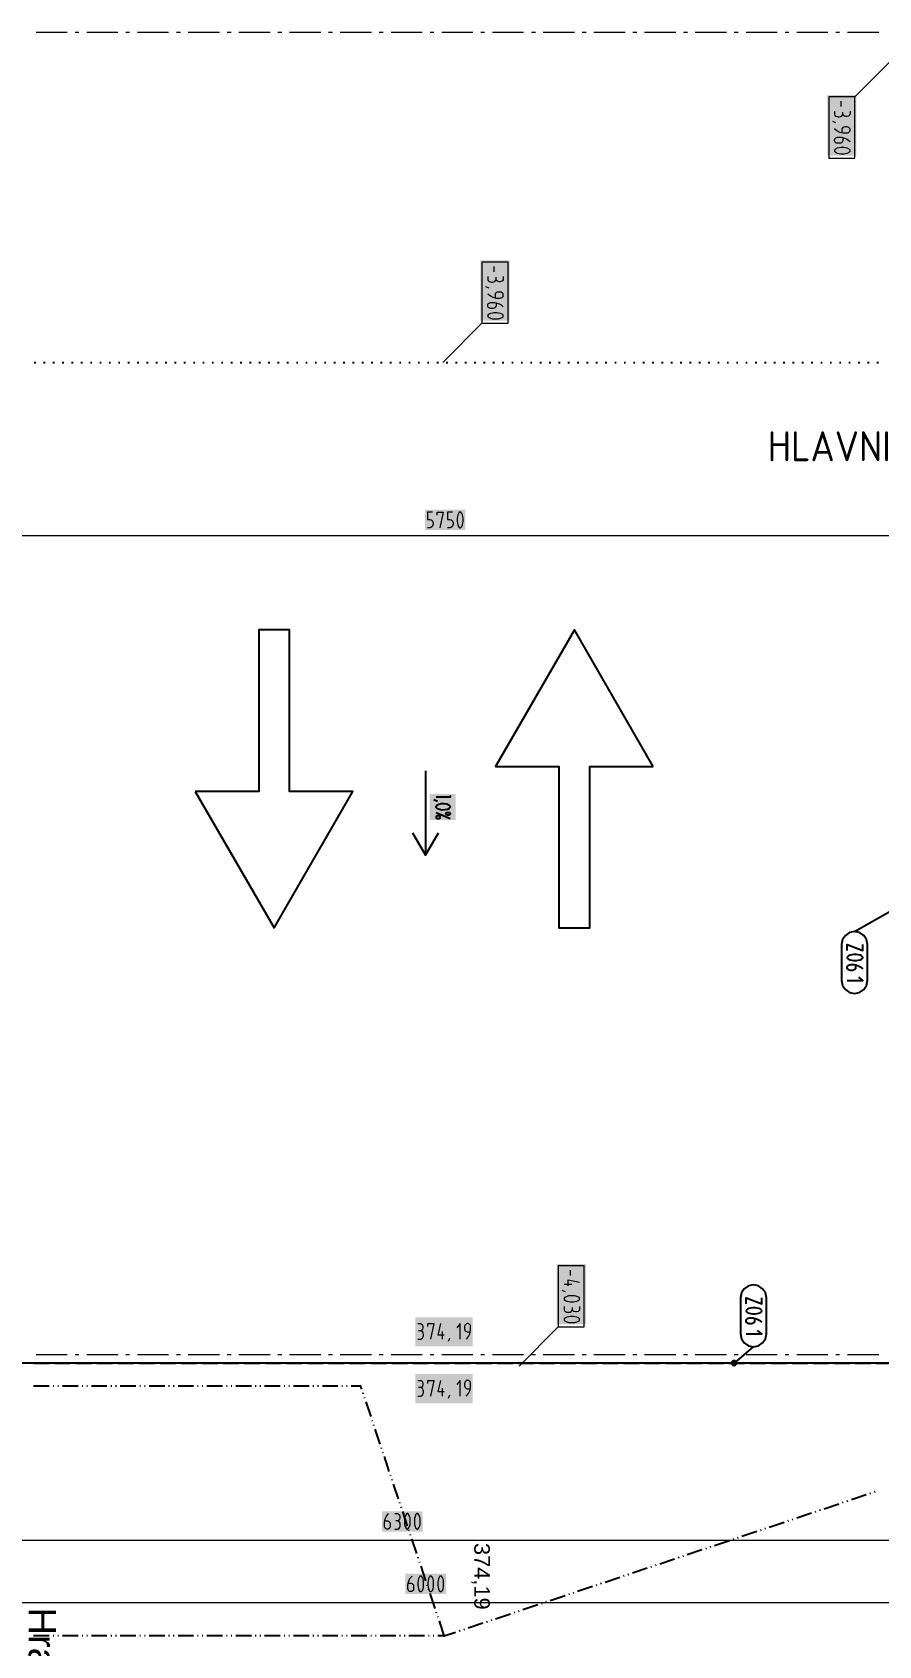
# Model space of a CAD drawing. Header units: millimetres. Extents: x 0 to 594, y 0 to 420.
# Drawn here: x 354.6 to 397.3, y 139.2 to 220.6 of the extents above; entities that cross this region are included whole.
import ezdxf
from ezdxf.enums import TextEntityAlignment as Align

# ---------------------------------------------------------------- set-up
doc = ezdxf.new("R2010")
doc.units = ezdxf.units.MM
doc.header["$LTSCALE"] = 8
for name, color, linetype in [('DESC', 1, 'Continuous'), ('PDF_2D-spady', 7, 'Continuous'), ('PDF_Dokresleni nad rovinou rezu', 7, 'Continuous'), ('PDF_Dokresleni pod rovinou rezu', 7, 'Continuous'), ('PDF_Dopravni znaceni provoz', 7, 'Continuous'), ('PDF_Koty delkove', 7, 'Continuous'), ('PDF_Koty vyskove-pudorysy', 7, 'Continuous'), ('PDF_Obecne 0.18', 7, 'Continuous'), ('PDF_Obecne 0.25', 7, 'Continuous'), ('PDF_Osy hlavni', 7, 'Continuous'), ('PDF_Popis Zamecnicke vyrobky', 7, 'Continuous'), ('PDF_Text', 7, 'Continuous'), ('SYMS', 7, 'Continuous'), ('TAGS', 51, 'Continuous'), ('TERMS', 4, 'Continuous')]:
    doc.layers.add(name, color=color, linetype=linetype)
doc.styles.add('PDF Arial', font='arial.ttf')
doc.styles.add('WD_IEC', font='isocp2.shx', dxfattribs={"width": 0.9, "height": 4})

# ---------------------------------------------------------------- blocks, each defined once
blk = doc.blocks.new('RACK_01')
for p, q in [((10, 0), (0, 0)), ((0, 0), (0, -10)), ((10, -10), (10, 0)), ((0, -10), (10, -10))]:
    blk.add_line(p, q)
at = {"style": 'WD_IEC'}
for tag, height, p in [('INST', 2.7, (-5.09, 14.87)), ('LOC', 2.7, (-5.09, 11.87)), ('TAG1', 2.5, (-5, 8.83)), ('XREF', 2.7, (-5, -0.92)), ('DESC1', 2.7, (-5, -3.72)), ('DESC2', 2.7, (-5, -6.96)), ('DESC3', 2.7, (-5, -10.2))]:
    blk.add_attdef(tag, text='', height=height, dxfattribs=at).set_placement(p, align=Align.RIGHT)
for tag, p, height, flags in [('MFG', (4.92, 16.12), 1.5, 9), ('CAT', (4.92, 13.62), 1.5, 9), ('ASSYCODE', (11.42, 1.95), 1, 1), ('FAMILY', (11.42, 0.45), 1, 1), ('X2TERM01', (4, -10), 0.08, 1)]:
    blk.add_attdef(tag, p, '', height=height, dxfattribs=dict(at, flags=flags))
at = {"style": 'WD_IEC', "width": 0.8}
blk.add_attdef('TERM01', text='', height=2, rotation=90, dxfattribs=at).set_placement((3, -10), align=Align.RIGHT)

msp = doc.modelspace()

# ---------------------------------------------------------------- linework, layer by layer
at = {"layer": 'PDF_2D-spady', "lineweight": 25}
for points in [[(374.417, 183.309), (374.417, 179.045)], [(374.834, 181.859), (375.023, 181.776)], [(375.66, 182.06), (375.66, 181.977), (374.951, 181.977)], [(374.951, 181.209), (375.66, 180.902)], [(375.128, 180.914), (375.152, 180.937), (375.165, 180.961), (375.165, 180.985), (375.152, 181.008), (375.128, 181.032), (375.094, 181.043), (375.023, 181.043), (374.987, 181.032), (374.963, 181.008), (374.951, 180.985)], [(374.951, 180.985), (374.951, 180.961), (374.963, 180.937), (374.987, 180.914), (375.023, 180.902), (375.094, 180.902), (375.128, 180.914)], [(373.76, 180.181), (374.417, 179.045), (375.073, 180.182)]]:
    msp.add_lwpolyline(points, dxfattribs=at)
msp.add_lwpolyline([(375.519, 181.067), (375.483, 181.079), (375.459, 181.102), (375.447, 181.126), (375.447, 181.15), (375.459, 181.173), (375.483, 181.197), (375.519, 181.209), (375.589, 181.209), (375.624, 181.197), (375.649, 181.173), (375.66, 181.15), (375.66, 181.126), (375.649, 181.102), (375.624, 181.079), (375.589, 181.067)], close=True, dxfattribs=at)
msp.add_ellipse((375.306, 181.493), major_axis=(0.359, 0), ratio=0.464554, start_param=4.973902218633108, end_param=11.25708752581269, dxfattribs=at)
at = {"layer": 'PDF_2D-spady', "color": 7, "lineweight": 25, "true_color": 0xffffff, "transparency": 33554559}
msp.add_solid([(374.621, 182.13), (374.621, 180.831), (375.943, 182.13), (375.943, 180.831)], dxfattribs=at)
at = {"layer": 'PDF_Dokresleni nad rovinou rezu', "lineweight": 25}
for points in [[(354.646, 152.291), (355.433, 152.291)], [(355.63, 152.291), (355.669, 152.291)], [(355.866, 152.291), (355.905, 152.291)], [(356.102, 152.291), (356.89, 152.291)], [(357.086, 152.291), (357.126, 152.291)], [(357.323, 152.291), (357.362, 152.291)], [(357.559, 152.291), (358.346, 152.291)], [(358.543, 152.291), (358.583, 152.291)], [(358.779, 152.291), (358.819, 152.291)], [(359.016, 152.291), (359.803, 152.291)], [(360, 152.291), (360.039, 152.291)], [(360.236, 152.291), (360.275, 152.291)], [(360.472, 152.291), (361.26, 152.291)], [(361.457, 152.291), (361.496, 152.291)], [(361.693, 152.291), (361.732, 152.291)], [(361.929, 152.291), (362.716, 152.291)], [(362.913, 152.291), (362.953, 152.291)], [(363.149, 152.291), (363.189, 152.291)], [(363.386, 152.291), (364.173, 152.291)], [(364.37, 152.291), (364.409, 152.291)], [(364.606, 152.291), (364.646, 152.291)], [(364.842, 152.291), (365.63, 152.291)], [(365.827, 152.291), (365.866, 152.291)], [(366.063, 152.291), (366.102, 152.291)], [(366.299, 152.291), (367.086, 152.291)], [(367.283, 152.291), (367.323, 152.291)], [(367.52, 152.291), (367.559, 152.291)], [(367.756, 152.291), (368.543, 152.291)], [(368.74, 152.291), (368.779, 152.291)], [(368.976, 152.291), (369.016, 152.291)], [(369.212, 152.291), (370, 152.291)], [(370.197, 152.291), (370.236, 152.291)], [(370.433, 152.291), (370.472, 152.291)], [(370.669, 152.291), (371.127, 152.291), (371.188, 152.109)], [(371.251, 151.922), (371.263, 151.885)], [(371.326, 151.698), (371.338, 151.661)], [(371.401, 151.474), (371.651, 150.728)], [(371.713, 150.541), (371.726, 150.504)], [(371.788, 150.317), (371.801, 150.28)], [(371.863, 150.093), (372.113, 149.346)], [(372.175, 149.16), (372.188, 149.122)], [(372.25, 148.936), (372.263, 148.898)], [(372.325, 148.712), (372.575, 147.965)], [(372.638, 147.778), (372.65, 147.741)], [(372.713, 147.554), (372.725, 147.517)], [(372.788, 147.33), (373.038, 146.584)], [(396.655, 146.78), (395.909, 146.53)], [(396.879, 146.855), (396.842, 146.842)], [(397.103, 146.93), (397.066, 146.917)], [(373.1, 146.397), (373.113, 146.36)], [(373.175, 146.173), (373.188, 146.135)], [(373.25, 145.949), (373.5, 145.202)], [(393.893, 145.855), (393.146, 145.605)], [(394.117, 145.93), (394.079, 145.918)], [(394.341, 146.005), (394.303, 145.993)], [(395.274, 146.317), (394.527, 146.068)], [(395.498, 146.392), (395.461, 146.38)], [(395.722, 146.467), (395.685, 146.455)], [(373.563, 145.015), (373.575, 144.978)], [(391.13, 144.93), (390.383, 144.68)], [(391.354, 145.005), (391.316, 144.993)], [(391.578, 145.08), (391.54, 145.068)], [(392.511, 145.393), (391.765, 145.143)], [(392.735, 145.468), (392.698, 145.455)], [(392.959, 145.543), (392.922, 145.53)], [(373.638, 144.791), (373.65, 144.754)], [(373.713, 144.567), (373.963, 143.821)], [(388.591, 144.081), (388.554, 144.068)], [(388.815, 144.156), (388.778, 144.143)], [(389.748, 144.468), (389.002, 144.218)], [(389.972, 144.543), (389.935, 144.53)], [(390.196, 144.618), (390.159, 144.605)], [(374.025, 143.634), (374.038, 143.597)], [(374.1, 143.41), (374.112, 143.373)], [(386.986, 143.543), (386.239, 143.293)], [(387.21, 143.618), (387.172, 143.606)], [(387.434, 143.693), (387.396, 143.681)], [(388.367, 144.006), (387.62, 143.756)], [(374.175, 143.186), (374.425, 142.439)], [(384.223, 142.618), (383.476, 142.369)], [(384.447, 142.693), (384.41, 142.681)], [(384.671, 142.768), (384.634, 142.756)], [(385.604, 143.081), (384.858, 142.831)], [(385.828, 143.156), (385.791, 143.143)], [(386.052, 143.231), (386.015, 143.218)], [(374.487, 142.253), (374.5, 142.215)], [(374.562, 142.029), (374.575, 141.991)], [(374.637, 141.805), (374.887, 141.058)], [(381.46, 141.694), (380.714, 141.444)], [(381.684, 141.769), (381.647, 141.756)], [(381.908, 141.844), (381.871, 141.831)], [(382.842, 142.156), (382.095, 141.906)], [(383.066, 142.231), (383.028, 142.219)], [(383.29, 142.306), (383.252, 142.294)], [(374.95, 140.871), (374.962, 140.834)], [(378.922, 140.844), (378.884, 140.831)], [(379.146, 140.919), (379.108, 140.906)], [(380.079, 141.231), (379.332, 140.981)], [(380.303, 141.306), (380.266, 141.294)], [(380.527, 141.381), (380.49, 141.369)], [(375.025, 140.647), (375.037, 140.61)], [(375.1, 140.423), (375.35, 139.677)], [(376.383, 139.994), (376.346, 139.982)], [(377.316, 140.307), (376.57, 140.057)], [(377.54, 140.382), (377.503, 140.369)], [(377.764, 140.457), (377.727, 140.444)], [(378.698, 140.769), (377.951, 140.519)], [(354.646, 139.693), (355.433, 139.693)], [(355.63, 139.693), (355.669, 139.693)], [(355.866, 139.693), (355.905, 139.693)], [(356.102, 139.693), (356.89, 139.693)], [(357.086, 139.693), (357.126, 139.693)], [(357.323, 139.693), (357.362, 139.693)], [(357.559, 139.693), (358.346, 139.693)], [(358.543, 139.693), (358.583, 139.693)], [(358.779, 139.693), (358.819, 139.693)], [(359.016, 139.693), (359.803, 139.693)], [(360, 139.693), (360.039, 139.693)], [(360.236, 139.693), (360.275, 139.693)], [(360.472, 139.693), (361.26, 139.693)], [(361.457, 139.693), (361.496, 139.693)], [(361.693, 139.693), (361.732, 139.693)], [(361.929, 139.693), (362.716, 139.693)], [(362.913, 139.693), (362.953, 139.693)], [(363.149, 139.693), (363.189, 139.693)], [(363.386, 139.693), (364.173, 139.693)], [(364.37, 139.693), (364.409, 139.693)], [(364.606, 139.693), (364.646, 139.693)], [(364.842, 139.693), (365.63, 139.693)], [(365.827, 139.693), (365.866, 139.693)], [(366.063, 139.693), (366.102, 139.693)], [(366.299, 139.693), (367.086, 139.693)], [(367.283, 139.693), (367.323, 139.693)], [(367.52, 139.693), (367.559, 139.693)], [(367.756, 139.693), (368.543, 139.693)], [(368.74, 139.693), (368.779, 139.693)], [(368.976, 139.693), (369.016, 139.693)], [(369.212, 139.693), (370, 139.693)], [(370.197, 139.693), (370.236, 139.693)], [(370.433, 139.693), (370.472, 139.693)], [(370.669, 139.693), (371.457, 139.693)], [(371.653, 139.693), (371.693, 139.693)], [(371.89, 139.693), (371.929, 139.693)], [(372.126, 139.693), (372.913, 139.693)], [(373.11, 139.693), (373.149, 139.693)], [(373.346, 139.693), (373.386, 139.693)], [(373.583, 139.693), (374.37, 139.693)], [(374.567, 139.693), (374.606, 139.693)], [(374.803, 139.693), (374.842, 139.693)], [(375.039, 139.693), (375.344, 139.693)], [(375.935, 139.844), (375.358, 139.651)], [(376.159, 139.919), (376.122, 139.907)]]:
    msp.add_lwpolyline(points, dxfattribs=at)
at = {"layer": 'PDF_Dokresleni nad rovinou rezu', "lineweight": 25, "transparency": 33554559}
for points in [[(371.078, 152.291), (371.127, 152.341), (371.127, 152.242), (371.176, 152.291)], [(371.112, 152.338), (371.174, 152.307), (371.081, 152.276), (371.143, 152.245)], [(375.295, 139.693), (375.344, 139.742), (375.344, 139.644), (375.393, 139.693)], [(375.343, 139.698), (375.405, 139.667), (375.312, 139.636), (375.374, 139.604)], [(375.405, 139.667), (375.374, 139.604), (375.343, 139.698), (375.312, 139.636)]]:
    msp.add_solid(points, dxfattribs=at)
at = {"layer": 'PDF_Dokresleni pod rovinou rezu', "lineweight": 25}
for points in [[(354.646, 153.433), (355.433, 153.433)], [(355.709, 153.433), (356.496, 153.433)], [(356.772, 153.433), (357.559, 153.433)], [(357.835, 153.433), (358.622, 153.433)], [(358.898, 153.433), (359.685, 153.433)], [(359.96, 153.433), (360.748, 153.433)], [(361.023, 153.433), (361.811, 153.433)], [(362.086, 153.433), (362.874, 153.433)], [(363.149, 153.433), (363.937, 153.433)], [(364.212, 153.433), (365, 153.433)], [(365.275, 153.433), (366.063, 153.433)], [(366.338, 153.433), (367.126, 153.433)], [(367.401, 153.433), (368.189, 153.433)], [(368.464, 153.433), (369.252, 153.433)], [(369.527, 153.433), (370.315, 153.433)], [(370.59, 153.433), (371.378, 153.433)], [(371.653, 153.433), (372.441, 153.433)], [(372.716, 153.433), (373.504, 153.433)], [(373.779, 153.433), (374.567, 153.433)], [(374.842, 153.433), (375.63, 153.433)], [(375.905, 153.433), (376.693, 153.433)], [(376.968, 153.433), (377.756, 153.433)], [(378.031, 153.433), (378.819, 153.433)], [(379.094, 153.433), (379.882, 153.433)], [(380.157, 153.433), (380.945, 153.433)], [(381.22, 153.433), (382.008, 153.433)], [(382.283, 153.433), (383.071, 153.433)], [(383.346, 153.433), (384.134, 153.433)], [(384.409, 153.433), (385.197, 153.433)], [(385.472, 153.433), (386.26, 153.433)], [(386.535, 153.433), (387.323, 153.433)], [(387.598, 153.433), (388.386, 153.433)], [(388.661, 153.433), (389.449, 153.433)], [(389.724, 153.433), (390.512, 153.433)], [(390.787, 153.433), (391.575, 153.433)], [(391.85, 153.433), (392.638, 153.433)], [(392.913, 153.433), (393.701, 153.433)], [(393.976, 153.433), (394.764, 153.433)], [(395.039, 153.433), (395.827, 153.433)], [(396.102, 153.433), (396.89, 153.433)], [(397.165, 153.433), (397.953, 153.433)]]:
    msp.add_lwpolyline(points, dxfattribs=at)
at = {"layer": 'PDF_Dopravni znaceni provoz', "lineweight": 25}
for points in [[(362.801, 182.27), (366.78, 175.378), (370.758, 182.27), (367.559, 182.27), (367.559, 190.417), (366, 190.417), (366, 182.27)], [(385.911, 183.525), (381.932, 190.417), (377.953, 183.525), (381.152, 183.525), (381.152, 175.378), (382.712, 175.378), (382.712, 183.525)]]:
    msp.add_lwpolyline(points, close=True, dxfattribs=at)
at = {"layer": 'PDF_Koty delkove', "lineweight": 18}
for points in [[(374.778, 196.357), (374.526, 196.357), (374.526, 195.99), (374.631, 195.99), (374.705, 195.963), (374.747, 195.924), (374.788, 195.859), (374.799, 195.807), (374.799, 195.754), (374.788, 195.701), (374.768, 195.649), (374.736, 195.61), (374.694, 195.583), (374.631, 195.57), (374.526, 195.57)], [(375.009, 196.2), (375.009, 196.357), (375.303, 196.357), (375.135, 195.57)], [(375.786, 196.357), (375.534, 196.357), (375.534, 195.99), (375.639, 195.99), (375.712, 195.963), (375.755, 195.924), (375.796, 195.859), (375.807, 195.807), (375.807, 195.754), (375.796, 195.701), (375.775, 195.649), (375.744, 195.61), (375.702, 195.583), (375.639, 195.57), (375.534, 195.57)], [(376.049, 196.213), (376.027, 196.121), (376.017, 196.043), (376.017, 195.885), (376.027, 195.807), (376.049, 195.714), (376.08, 195.636), (376.122, 195.583), (376.143, 195.57), (376.185, 195.57), (376.206, 195.583), (376.248, 195.636), (376.279, 195.714), (376.3, 195.807), (376.311, 195.885)], [(376.311, 195.885), (376.311, 196.043), (376.3, 196.121), (376.279, 196.213), (376.248, 196.292), (376.206, 196.344), (376.185, 196.357), (376.143, 196.357), (376.122, 196.344), (376.08, 196.292), (376.049, 196.213)], [(352.764, 195.176), (398.051, 195.176), (400.414, 195.176), (421.201, 195.176), (423.563, 195.176), (426.319, 195.176), (427.106, 195.176), (431.043, 195.176), (466.161, 195.176), (468.13, 195.176), (469.272, 195.176)], [(372.587, 145.09), (372.556, 145.064), (372.513, 145.05), (372.472, 145.05), (372.43, 145.064), (372.398, 145.09), (372.377, 145.116), (372.356, 145.156), (372.345, 145.209), (372.345, 145.392), (372.387, 145.576), (372.45, 145.707), (372.556, 145.838)], [(372.871, 145.838), (372.997, 145.838), (373.039, 145.825), (373.08, 145.798), (373.102, 145.759), (373.123, 145.681), (373.123, 145.628), (373.102, 145.55), (373.06, 145.497), (372.997, 145.471), (372.913, 145.471)], [(373.647, 145.366), (373.647, 145.524), (373.637, 145.602), (373.616, 145.694), (373.584, 145.772), (373.543, 145.825), (373.521, 145.838), (373.48, 145.838), (373.458, 145.825), (373.417, 145.772), (373.385, 145.694), (373.364, 145.602), (373.353, 145.524), (373.353, 145.366), (373.364, 145.287), (373.385, 145.195), (373.417, 145.116), (373.458, 145.064), (373.48, 145.05)], [(372.367, 145.471), (372.513, 145.471), (372.556, 145.457), (372.587, 145.431), (372.608, 145.405), (372.629, 145.366), (372.639, 145.313), (372.639, 145.209), (372.629, 145.156), (372.608, 145.116), (372.587, 145.09)], [(372.871, 145.05), (373.017, 145.05), (373.07, 145.077), (373.112, 145.116), (373.133, 145.182), (373.143, 145.235), (373.143, 145.287), (373.133, 145.353), (373.112, 145.405), (373.07, 145.444), (372.997, 145.471)], [(373.48, 145.05), (373.521, 145.05), (373.543, 145.064), (373.584, 145.116), (373.616, 145.195), (373.637, 145.287), (373.647, 145.366)], [(97.776, 144.499), (100.65, 144.499), (151.201, 144.499), (200.807, 144.499), (250.414, 144.499), (300.02, 144.499), (348.445, 144.499), (398.051, 144.499), (461.791, 144.499)], [(373.548, 142.321), (373.694, 142.321), (373.737, 142.308), (373.768, 142.282), (373.789, 142.255), (373.81, 142.216), (373.82, 142.164), (373.82, 142.059), (373.81, 142.006), (373.789, 141.967), (373.768, 141.941), (373.737, 141.914), (373.694, 141.901), (373.653, 141.901), (373.611, 141.914), (373.579, 141.941), (373.558, 141.967), (373.537, 142.006), (373.526, 142.059), (373.526, 142.242), (373.569, 142.426), (373.632, 142.557), (373.737, 142.688)], [(374.062, 142.544), (374.041, 142.452), (374.03, 142.374), (374.03, 142.216), (374.041, 142.138), (374.062, 142.046), (374.094, 141.967), (374.135, 141.914), (374.157, 141.901), (374.198, 141.901), (374.22, 141.914), (374.261, 141.967), (374.293, 142.046), (374.314, 142.138), (374.324, 142.216)], [(374.324, 142.216), (374.324, 142.374), (374.314, 142.452), (374.293, 142.544), (374.261, 142.623), (374.22, 142.676), (374.198, 142.688), (374.157, 142.688), (374.135, 142.676), (374.094, 142.623), (374.062, 142.544)], [(375.332, 142.216), (375.332, 142.374), (375.322, 142.452), (375.301, 142.544), (375.269, 142.623), (375.228, 142.676), (375.206, 142.688), (375.165, 142.688), (375.143, 142.676), (375.102, 142.623), (375.07, 142.544), (375.049, 142.452), (375.038, 142.374), (375.038, 142.216), (375.049, 142.138), (375.07, 142.046), (375.102, 141.967), (375.143, 141.914), (375.165, 141.901), (375.206, 141.901), (375.228, 141.914), (375.269, 141.967), (375.301, 142.046), (375.322, 142.138), (375.332, 142.216)], [(97.776, 141.35), (100.65, 141.35), (150.02, 141.35), (152.382, 141.35), (199.823, 141.35), (201.792, 141.35), (249.233, 141.35), (251.595, 141.35), (298.839, 141.35), (301.201, 141.35), (348.445, 141.35), (350.807, 141.35), (398.051, 141.35), (469.272, 141.35)]]:
    msp.add_lwpolyline(points, dxfattribs=at)
for points in [[(374.151, 145.366), (374.151, 145.524), (374.14, 145.602), (374.12, 145.694), (374.088, 145.772), (374.047, 145.825), (374.025, 145.838), (373.984, 145.838), (373.962, 145.825), (373.921, 145.772), (373.889, 145.694), (373.868, 145.602), (373.857, 145.524), (373.857, 145.366), (373.868, 145.287), (373.889, 145.195), (373.921, 145.116), (373.962, 145.064), (373.984, 145.05), (374.025, 145.05), (374.047, 145.064), (374.088, 145.116), (374.12, 145.195), (374.14, 145.287)], [(374.828, 142.216), (374.828, 142.374), (374.818, 142.452), (374.797, 142.544), (374.765, 142.623), (374.724, 142.676), (374.702, 142.688), (374.661, 142.688), (374.639, 142.676), (374.598, 142.623), (374.566, 142.544), (374.545, 142.452), (374.534, 142.374), (374.534, 142.216), (374.545, 142.138), (374.566, 142.046), (374.598, 141.967), (374.639, 141.914), (374.661, 141.901), (374.702, 141.901), (374.724, 141.914), (374.765, 141.967), (374.797, 142.046), (374.818, 142.138)]]:
    msp.add_lwpolyline(points, close=True, dxfattribs=at)
at = {"layer": 'PDF_Koty delkove', "color": 7, "lineweight": 18, "true_color": 0xffffff, "transparency": 33554559}
for points in [[(374.387, 195.451), (376.429, 195.451), (374.387, 196.475), (376.429, 196.475)], [(372.227, 144.932), (374.269, 144.932), (372.227, 145.956), (374.269, 145.956)], [(373.408, 141.783), (375.45, 141.783), (373.408, 142.806), (375.45, 142.806)]]:
    msp.add_solid(points, dxfattribs=at)
at = {"layer": 'PDF_Koty vyskove-pudorysy', "lineweight": 18}
for points in [[(396.076, 217.298), (398.051, 219.274)], [(395.052, 216.576), (395.052, 216.423), (395.079, 216.369), (395.118, 216.325), (395.184, 216.303), (395.236, 216.292), (395.289, 216.292), (395.355, 216.303), (395.407, 216.325), (395.446, 216.369), (395.473, 216.445)], [(395.368, 217.08), (395.368, 216.816)], [(395.84, 216.576), (395.84, 216.445), (395.827, 216.401), (395.8, 216.358), (395.761, 216.335), (395.683, 216.314), (395.63, 216.314), (395.551, 216.335), (395.499, 216.379), (395.473, 216.445), (395.473, 216.532)], [(394.948, 216.073), (395.105, 216.007)], [(395.052, 215.701), (395.184, 215.592), (395.315, 215.526), (395.499, 215.483), (395.683, 215.483), (395.735, 215.494), (395.774, 215.515), (395.8, 215.537), (395.827, 215.57), (395.84, 215.614), (395.84, 215.657), (395.827, 215.701), (395.8, 215.734), (395.774, 215.756), (395.735, 215.778), (395.683, 215.789), (395.577, 215.789), (395.525, 215.778), (395.473, 215.756), (395.433, 215.701), (395.42, 215.657), (395.42, 215.504)], [(395.211, 214.958), (395.158, 214.969), (395.118, 214.99), (395.092, 215.012), (395.066, 215.045), (395.052, 215.089), (395.052, 215.132), (395.066, 215.176), (395.092, 215.209), (395.118, 215.231), (395.158, 215.253), (395.211, 215.264), (395.394, 215.264), (395.577, 215.22), (395.709, 215.155), (395.84, 215.045)], [(395.473, 215.242), (395.473, 215.089), (395.459, 215.045), (395.433, 215.012), (395.407, 214.99), (395.368, 214.969), (395.315, 214.958), (395.211, 214.958)], [(377.873, 208.745), (377.873, 208.482)], [(377.452, 207.739), (377.61, 207.673)], [(377.557, 208.242), (377.557, 208.089), (377.584, 208.034), (377.623, 207.99), (377.689, 207.969), (377.741, 207.957), (377.794, 207.957), (377.859, 207.969), (377.911, 207.99), (377.951, 208.034), (377.978, 208.11)], [(378.344, 208.242), (378.344, 208.11), (378.332, 208.066), (378.305, 208.023), (378.266, 208.001), (378.188, 207.979), (378.135, 207.979), (378.056, 208.001), (378.004, 208.045), (377.978, 208.11), (377.978, 208.198)], [(377.557, 207.367), (377.689, 207.257), (377.82, 207.191), (378.004, 207.148), (378.188, 207.148), (378.24, 207.159), (378.279, 207.181), (378.305, 207.203), (378.332, 207.235), (378.344, 207.279), (378.344, 207.323), (378.332, 207.367), (378.305, 207.399), (378.279, 207.421), (378.24, 207.443), (378.188, 207.455), (378.082, 207.455), (378.03, 207.443), (377.978, 207.421), (377.938, 207.367), (377.925, 207.323), (377.925, 207.17)], [(377.715, 206.623), (377.663, 206.634), (377.623, 206.656), (377.597, 206.678), (377.57, 206.71), (377.557, 206.754), (377.557, 206.798), (377.57, 206.842), (377.597, 206.875), (377.623, 206.896), (377.663, 206.919), (377.715, 206.93), (377.899, 206.93), (378.082, 206.886), (378.214, 206.82), (378.344, 206.71)], [(377.978, 206.907), (377.978, 206.754), (377.964, 206.71), (377.938, 206.678), (377.911, 206.656), (377.873, 206.634), (377.82, 206.623), (377.715, 206.623)], [(377.268, 205.878), (375.293, 203.903)], [(381.723, 158.118), (381.723, 157.855)], [(381.303, 157.112), (381.46, 157.046)], [(381.407, 157.418), (381.801, 157.418)], [(381.618, 157.331), (381.618, 157.637), (382.195, 157.505)], [(381.407, 156.28), (381.407, 156.128), (381.434, 156.073), (381.474, 156.029), (381.539, 156.007), (381.592, 155.996), (381.644, 155.996), (381.71, 156.007), (381.762, 156.029), (381.801, 156.073), (381.828, 156.149)], [(382.195, 156.28), (382.195, 156.149), (382.182, 156.105), (382.156, 156.062), (382.116, 156.04), (382.038, 156.018), (381.985, 156.018), (381.907, 156.04), (381.854, 156.084), (381.828, 156.149), (381.828, 156.236)], [(381.881, 155.471), (381.959, 155.483), (382.051, 155.504), (382.13, 155.537), (382.182, 155.58), (382.195, 155.603), (382.195, 155.646), (382.182, 155.668), (382.13, 155.712), (382.051, 155.744), (381.959, 155.767), (381.881, 155.778), (381.723, 155.778), (381.644, 155.767), (381.552, 155.744), (381.474, 155.712), (381.421, 155.668), (381.407, 155.646), (381.407, 155.603), (381.421, 155.58), (381.474, 155.537), (381.552, 155.504), (381.644, 155.483), (381.723, 155.471)], [(381.723, 155.471), (381.881, 155.471)], [(374.028, 155.424), (374.159, 155.424), (374.203, 155.412), (374.247, 155.385), (374.269, 155.346), (374.291, 155.268), (374.291, 155.215), (374.269, 155.136), (374.225, 155.084), (374.159, 155.058), (374.072, 155.058)], [(374.028, 154.637), (374.181, 154.637), (374.235, 154.664), (374.279, 154.703), (374.301, 154.769), (374.312, 154.821), (374.312, 154.874), (374.301, 154.939), (374.279, 154.991), (374.235, 155.031), (374.159, 155.058)], [(374.531, 155.268), (374.531, 155.424), (374.837, 155.424), (374.663, 154.637)], [(375.362, 154.847), (375.056, 154.847), (375.188, 155.424)], [(375.275, 154.637), (375.275, 155.031)], [(375.581, 154.532), (375.647, 154.69)], [(376.171, 154.637), (376.171, 155.424), (375.997, 155.215)], [(376.478, 154.637), (376.587, 154.769), (376.653, 154.9), (376.696, 155.084), (376.696, 155.268), (376.685, 155.32), (376.663, 155.359), (376.642, 155.385), (376.609, 155.412), (376.565, 155.424), (376.522, 155.424), (376.478, 155.412), (376.445, 155.385), (376.423, 155.359), (376.401, 155.32), (376.39, 155.268), (376.39, 155.162), (376.401, 155.11), (376.423, 155.058), (376.478, 155.018), (376.522, 155.005), (376.675, 155.005)], [(381.119, 155.251), (379.143, 153.276)], [(374.028, 152.558), (374.159, 152.558), (374.203, 152.545), (374.246, 152.518), (374.268, 152.479), (374.29, 152.401), (374.29, 152.348), (374.268, 152.269), (374.225, 152.217), (374.159, 152.191), (374.072, 152.191)], [(374.53, 152.401), (374.53, 152.558), (374.837, 152.558), (374.662, 151.77)], [(375.362, 151.98), (375.055, 151.98), (375.187, 152.558)], [(376.171, 151.77), (376.171, 152.558), (375.996, 152.348)], [(376.477, 151.77), (376.587, 151.902), (376.653, 152.033), (376.696, 152.217), (376.696, 152.401), (376.685, 152.453), (376.663, 152.492), (376.641, 152.518), (376.609, 152.545), (376.565, 152.558), (376.521, 152.558), (376.477, 152.545), (376.445, 152.518), (376.423, 152.492), (376.401, 152.453), (376.389, 152.401), (376.389, 152.295), (376.401, 152.243), (376.423, 152.191), (376.477, 152.151), (376.521, 152.138), (376.674, 152.138)], [(374.028, 151.77), (374.181, 151.77), (374.235, 151.797), (374.279, 151.836), (374.301, 151.902), (374.312, 151.954), (374.312, 152.007), (374.301, 152.072), (374.279, 152.124), (374.235, 152.164), (374.159, 152.191)], [(375.274, 151.77), (375.274, 152.164)], [(375.58, 151.665), (375.646, 151.823)]]:
    msp.add_lwpolyline(points, dxfattribs=at)
for points in [[(394.764, 217.298), (394.764, 214.214), (396.076, 214.214), (396.076, 217.298)], [(395.368, 214.433), (395.525, 214.433), (395.603, 214.444), (395.696, 214.466), (395.774, 214.498), (395.827, 214.542), (395.84, 214.564), (395.84, 214.607), (395.827, 214.63), (395.774, 214.673), (395.696, 214.706), (395.603, 214.728), (395.525, 214.739), (395.368, 214.739), (395.289, 214.728), (395.197, 214.706), (395.118, 214.673), (395.066, 214.63), (395.052, 214.607), (395.052, 214.564), (395.066, 214.542), (395.118, 214.498), (395.197, 214.466), (395.289, 214.444)], [(377.268, 208.964), (377.268, 205.88), (378.581, 205.88), (378.581, 208.964)], [(377.873, 206.098), (378.03, 206.098), (378.108, 206.109), (378.2, 206.131), (378.279, 206.164), (378.332, 206.207), (378.344, 206.23), (378.344, 206.273), (378.332, 206.295), (378.279, 206.338), (378.2, 206.371), (378.108, 206.394), (378.03, 206.405), (377.873, 206.405), (377.794, 206.394), (377.702, 206.371), (377.623, 206.338), (377.57, 206.295), (377.557, 206.273), (377.557, 206.23), (377.57, 206.207), (377.623, 206.164), (377.702, 206.131), (377.794, 206.109)], [(381.119, 158.337), (381.119, 155.253), (382.431, 155.253), (382.431, 158.337)], [(381.723, 156.521), (381.881, 156.521), (381.959, 156.532), (382.051, 156.554), (382.13, 156.587), (382.182, 156.63), (382.195, 156.652), (382.195, 156.696), (382.182, 156.718), (382.13, 156.761), (382.051, 156.794), (381.959, 156.817), (381.881, 156.828), (381.723, 156.828), (381.644, 156.817), (381.552, 156.794), (381.474, 156.761), (381.421, 156.718), (381.407, 156.696), (381.407, 156.652), (381.421, 156.63), (381.474, 156.587), (381.552, 156.554), (381.644, 156.532)]]:
    msp.add_lwpolyline(points, close=True, dxfattribs=at)
at = {"layer": 'PDF_Koty vyskove-pudorysy', "color": 7, "lineweight": 18, "true_color": 0xffffff, "transparency": 33554559}
for points in [[(394.685, 217.393), (394.685, 214.338), (396.155, 217.393), (396.155, 214.338)], [(377.19, 209.058), (377.19, 206.004), (378.659, 209.058), (378.659, 206.004)], [(381.04, 158.431), (381.04, 155.377), (382.51, 158.431), (382.51, 155.377)], [(373.911, 154.27), (376.791, 154.27), (373.911, 155.739), (376.791, 155.739)], [(373.911, 151.403), (376.79, 151.403), (373.911, 152.872), (376.79, 152.872)]]:
    msp.add_solid(points, dxfattribs=at)
at = {"layer": 'PDF_Obecne 0.18', "lineweight": 25}
for points in [[(354.672, 203.9), (354.75, 203.9)], [(355.144, 203.9), (355.223, 203.9)], [(355.616, 203.9), (355.695, 203.9)], [(356.089, 203.9), (356.168, 203.9)], [(356.561, 203.9), (356.64, 203.9)], [(357.034, 203.9), (357.113, 203.9)], [(357.506, 203.9), (357.585, 203.9)], [(357.979, 203.9), (358.057, 203.9)], [(358.451, 203.9), (358.53, 203.9)], [(358.924, 203.9), (359.002, 203.9)], [(359.396, 203.9), (359.475, 203.9)], [(359.868, 203.901), (359.947, 203.901)], [(360.341, 203.901), (360.42, 203.901)], [(360.813, 203.901), (360.892, 203.901)], [(361.286, 203.901), (361.364, 203.901)], [(361.758, 203.901), (361.837, 203.901)], [(362.231, 203.901), (362.309, 203.901)], [(362.703, 203.901), (362.782, 203.901)], [(363.175, 203.901), (363.254, 203.901)], [(363.648, 203.901), (363.727, 203.901)], [(364.12, 203.901), (364.199, 203.901)], [(364.593, 203.901), (364.672, 203.901)], [(365.065, 203.901), (365.144, 203.901)], [(365.538, 203.901), (365.616, 203.901)], [(366.01, 203.901), (366.089, 203.901)], [(366.483, 203.901), (366.561, 203.901)], [(366.955, 203.901), (367.034, 203.901)], [(367.427, 203.902), (367.506, 203.902)], [(367.9, 203.902), (367.979, 203.902)], [(368.372, 203.902), (368.451, 203.902)], [(368.845, 203.902), (368.924, 203.902)], [(369.317, 203.902), (369.396, 203.902)], [(369.79, 203.902), (369.868, 203.902)], [(370.262, 203.902), (370.341, 203.902)], [(370.735, 203.902), (370.813, 203.902)], [(371.207, 203.902), (371.286, 203.902)], [(371.679, 203.902), (371.758, 203.902)], [(372.152, 203.902), (372.231, 203.902)], [(372.624, 203.902), (372.703, 203.902)], [(373.097, 203.902), (373.175, 203.902)], [(373.569, 203.902), (373.648, 203.902)], [(374.042, 203.902), (374.12, 203.902)], [(374.514, 203.902), (374.593, 203.902)], [(374.987, 203.903), (375.065, 203.903)], [(375.459, 203.903), (375.538, 203.903)], [(375.931, 203.903), (376.01, 203.903)], [(376.404, 203.903), (376.483, 203.903)], [(376.876, 203.903), (376.955, 203.903)], [(377.349, 203.903), (377.427, 203.903)], [(377.821, 203.903), (377.9, 203.903)], [(378.294, 203.903), (378.372, 203.903)], [(378.766, 203.903), (378.845, 203.903)], [(379.238, 203.903), (379.317, 203.903)], [(379.711, 203.903), (379.79, 203.903)], [(380.183, 203.903), (380.262, 203.903)], [(380.656, 203.903), (380.735, 203.903)], [(381.128, 203.903), (381.207, 203.903)], [(381.601, 203.903), (381.679, 203.903)], [(382.073, 203.903), (382.152, 203.903)], [(382.546, 203.904), (382.624, 203.904)], [(383.018, 203.904), (383.097, 203.904)], [(383.49, 203.904), (383.569, 203.904)], [(383.963, 203.904), (384.042, 203.904)], [(384.435, 203.904), (384.514, 203.904)], [(384.908, 203.904), (384.987, 203.904)], [(385.38, 203.904), (385.459, 203.904)], [(385.853, 203.904), (385.931, 203.904)], [(386.325, 203.904), (386.404, 203.904)], [(386.798, 203.904), (386.876, 203.904)], [(387.27, 203.904), (387.349, 203.904)], [(387.742, 203.904), (387.821, 203.904)], [(388.215, 203.904), (388.294, 203.904)], [(388.687, 203.904), (388.766, 203.904)], [(389.16, 203.904), (389.238, 203.904)], [(389.632, 203.904), (389.711, 203.904)], [(390.105, 203.905), (390.183, 203.905)], [(390.577, 203.905), (390.656, 203.905)], [(391.049, 203.905), (391.128, 203.905)], [(391.522, 203.905), (391.601, 203.905)], [(391.994, 203.905), (392.073, 203.905)], [(392.467, 203.905), (392.546, 203.905)], [(392.939, 203.905), (393.018, 203.905)], [(393.412, 203.905), (393.49, 203.905)], [(393.884, 203.905), (393.963, 203.905)], [(394.357, 203.905), (394.435, 203.905)], [(394.829, 203.905), (394.908, 203.905)], [(395.301, 203.905), (395.38, 203.905)], [(395.774, 203.905), (395.853, 203.905)], [(396.246, 203.905), (396.325, 203.905)], [(396.719, 203.905), (396.798, 203.905)], [(397.191, 203.905), (397.27, 203.905)]]:
    msp.add_lwpolyline(points, dxfattribs=at)
at = {"layer": 'PDF_Obecne 0.25', "lineweight": 25}
msp.add_lwpolyline([(398.051, 153.433), (352.776, 153.433)], dxfattribs=at)
at = {"layer": 'PDF_Osy hlavni', "lineweight": 18}
for points in [[(354.764, 220.559), (356.338, 220.559)], [(356.732, 220.559), (356.929, 220.559)], [(357.323, 220.559), (358.898, 220.559)], [(359.291, 220.559), (359.488, 220.559)], [(359.882, 220.559), (361.457, 220.559)], [(361.85, 220.559), (362.047, 220.559)], [(362.441, 220.559), (364.016, 220.559)], [(364.409, 220.559), (364.606, 220.559)], [(365, 220.559), (366.575, 220.559)], [(366.968, 220.559), (367.165, 220.559)], [(367.559, 220.559), (369.134, 220.559)], [(369.527, 220.559), (369.724, 220.559)], [(370.118, 220.559), (371.693, 220.559)], [(372.086, 220.559), (372.283, 220.559)], [(372.677, 220.559), (374.252, 220.559)], [(374.646, 220.559), (374.842, 220.559)], [(375.236, 220.559), (376.811, 220.559)], [(377.205, 220.559), (377.401, 220.559)], [(377.795, 220.559), (379.37, 220.559)], [(379.764, 220.559), (379.96, 220.559)], [(380.354, 220.559), (381.929, 220.559)], [(382.323, 220.559), (382.52, 220.559)], [(382.913, 220.559), (384.488, 220.559)], [(384.882, 220.559), (385.079, 220.559)], [(385.472, 220.559), (387.047, 220.559)], [(387.441, 220.559), (387.638, 220.559)], [(388.031, 220.559), (389.606, 220.559)], [(390, 220.559), (390.197, 220.559)], [(390.59, 220.559), (392.165, 220.559)], [(392.559, 220.559), (392.756, 220.559)], [(393.149, 220.559), (394.724, 220.559)], [(395.118, 220.559), (395.315, 220.559)], [(395.708, 220.559), (397.283, 220.559)], [(354.764, 153.866), (356.338, 153.866)], [(356.732, 153.866), (356.929, 153.866)], [(357.323, 153.866), (358.898, 153.866)], [(359.291, 153.866), (359.488, 153.866)], [(359.882, 153.866), (361.457, 153.866)], [(361.85, 153.866), (362.047, 153.866)], [(362.441, 153.866), (364.016, 153.866)], [(364.409, 153.866), (364.606, 153.866)], [(365, 153.866), (366.575, 153.866)], [(366.968, 153.866), (367.165, 153.866)], [(367.559, 153.866), (369.134, 153.866)], [(369.527, 153.866), (369.724, 153.866)], [(370.118, 153.866), (371.693, 153.866)], [(372.086, 153.866), (372.283, 153.866)], [(372.677, 153.866), (374.252, 153.866)], [(374.646, 153.866), (374.842, 153.866)], [(375.236, 153.866), (376.811, 153.866)], [(377.205, 153.866), (377.401, 153.866)], [(377.795, 153.866), (379.37, 153.866)], [(379.764, 153.866), (379.96, 153.866)], [(380.354, 153.866), (381.929, 153.866)], [(382.323, 153.866), (382.52, 153.866)], [(382.913, 153.866), (384.488, 153.866)], [(384.882, 153.866), (385.079, 153.866)], [(385.472, 153.866), (387.047, 153.866)], [(387.441, 153.866), (387.638, 153.866)], [(388.031, 153.866), (389.606, 153.866)], [(390, 153.866), (390.197, 153.866)], [(390.59, 153.866), (392.165, 153.866)], [(392.559, 153.866), (392.756, 153.866)], [(393.149, 153.866), (394.724, 153.866)], [(395.118, 153.866), (395.315, 153.866)], [(395.708, 153.866), (397.283, 153.866)]]:
    msp.add_lwpolyline(points, dxfattribs=at)
at = {"layer": 'PDF_Popis Zamecnicke vyrobky', "lineweight": 25}
for points in [[(396.066, 175.195), (398.051, 176.329)], [(395.699, 174.245), (395.699, 174.539), (396.486, 174.245), (396.486, 174.539)], [(396.12, 173.51), (396.12, 173.363), (396.106, 173.321), (396.08, 173.289), (396.053, 173.269), (396.015, 173.248), (395.962, 173.237), (395.857, 173.237), (395.805, 173.248), (395.765, 173.269), (395.739, 173.289), (395.712, 173.321), (395.699, 173.363), (395.699, 173.405), (395.712, 173.447), (395.739, 173.478), (395.765, 173.499), (395.805, 173.521), (395.857, 173.531), (396.041, 173.531), (396.224, 173.489), (396.356, 173.426), (396.486, 173.321)], [(395.699, 172.733), (396.486, 172.733), (396.277, 172.901)], [(391.621, 156.714), (391.571, 156.966), (391.429, 157.178), (391.216, 157.321), (390.965, 157.371), (390.714, 157.321), (390.501, 157.178), (390.358, 156.966), (390.308, 156.714), (390.308, 154.909)], [(390.308, 154.909), (390.358, 154.658), (390.501, 154.445), (390.714, 154.302), (390.965, 154.252), (391.216, 154.302), (391.429, 154.445), (391.571, 154.658), (391.621, 154.909), (391.621, 156.714)], [(390.597, 156.42), (390.597, 156.714), (391.385, 156.42), (391.385, 156.714)], [(391.385, 156.084), (391.372, 156.105), (391.319, 156.147), (391.241, 156.178), (391.148, 156.2), (391.07, 156.21), (390.913, 156.21), (390.834, 156.2), (390.742, 156.178), (390.663, 156.147), (390.611, 156.105), (390.597, 156.084), (390.597, 156.042), (390.611, 156.021), (390.663, 155.979), (390.742, 155.948), (390.834, 155.927), (390.913, 155.916)], [(391.018, 155.685), (391.018, 155.538), (391.004, 155.496), (390.978, 155.465), (390.952, 155.444), (390.913, 155.423), (390.86, 155.412), (390.755, 155.412), (390.703, 155.423), (390.663, 155.444), (390.637, 155.465), (390.611, 155.496), (390.597, 155.538), (390.597, 155.58), (390.611, 155.622), (390.637, 155.654), (390.663, 155.674), (390.703, 155.696), (390.755, 155.707), (390.939, 155.707), (391.122, 155.664), (391.254, 155.601), (391.385, 155.496)], [(390.913, 155.916), (391.07, 155.916), (391.148, 155.927), (391.241, 155.948), (391.319, 155.979), (391.372, 156.021), (391.385, 156.042), (391.385, 156.084)], [(390.597, 154.908), (391.385, 154.908), (391.175, 155.076)], [(390.965, 154.263), (389.988, 153.433)], [(389.898, 153.357), (389.898, 153.357)], [(389.911, 153.523), (389.911, 153.523)], [(390.064, 153.343), (390.064, 153.343)], [(390.078, 153.51), (390.078, 153.51)]]:
    msp.add_lwpolyline(points, dxfattribs=at)
for points in [[(395.41, 172.733), (395.46, 172.482), (395.603, 172.269), (395.815, 172.127), (396.066, 172.077), (396.318, 172.127), (396.53, 172.269), (396.673, 172.482), (396.723, 172.733), (396.723, 174.539), (396.673, 174.79), (396.53, 175.003), (396.318, 175.145), (396.066, 175.195), (395.815, 175.145), (395.603, 175.003), (395.46, 174.79), (395.41, 174.539)], [(396.015, 173.741), (396.172, 173.741), (396.25, 173.752), (396.342, 173.773), (396.421, 173.804), (396.474, 173.846), (396.486, 173.867), (396.486, 173.909), (396.474, 173.93), (396.421, 173.972), (396.342, 174.003), (396.25, 174.025), (396.172, 174.035), (396.015, 174.035), (395.936, 174.025), (395.844, 174.003), (395.765, 173.972), (395.712, 173.93), (395.699, 173.909), (395.699, 173.867), (395.712, 173.846), (395.765, 173.804), (395.844, 173.773), (395.936, 173.752)], [(389.898, 153.357), (389.911, 153.343), (389.927, 153.332), (389.944, 153.323), (389.963, 153.318), (389.982, 153.315), (390.001, 153.316), (390.02, 153.32), (390.038, 153.326), (390.055, 153.336), (390.069, 153.348), (390.082, 153.363), (390.092, 153.379), (390.1, 153.397), (390.104, 153.415), (390.106, 153.435), (390.104, 153.454), (390.099, 153.472), (390.091, 153.49), (390.08, 153.506), (390.067, 153.52), (390.052, 153.532), (390.035, 153.541), (390.017, 153.548), (389.998, 153.551), (389.979, 153.551), (389.96, 153.548), (389.941, 153.542), (389.924, 153.533), (389.909, 153.521), (389.896, 153.507), (389.885, 153.491), (389.877, 153.474), (389.872, 153.455), (389.869, 153.436), (389.871, 153.417), (389.875, 153.398), (389.882, 153.38), (389.892, 153.364)]]:
    msp.add_lwpolyline(points, close=True, dxfattribs=at)
at = {"layer": 'PDF_Popis Zamecnicke vyrobky', "lineweight": 25, "transparency": 33554559}
for points in [[(390.008, 153.317), (389.877, 153.472), (389.872, 153.412)], [(390.008, 153.317), (389.872, 153.412), (389.948, 153.322)], [(389.948, 153.322), (389.872, 153.412), (389.898, 153.357)], [(390.064, 153.343), (389.911, 153.523), (389.877, 153.472)], [(390.064, 153.343), (389.877, 153.472), (390.008, 153.317)], [(390.098, 153.394), (389.967, 153.549), (389.911, 153.523)], [(390.098, 153.394), (389.911, 153.523), (390.064, 153.343)], [(390.103, 153.454), (390.027, 153.544), (389.967, 153.549)], [(390.103, 153.454), (389.967, 153.549), (390.098, 153.394)], [(390.027, 153.544), (390.103, 153.454), (390.078, 153.51)]]:
    msp.add_solid(points, dxfattribs=at)

# ---------------------------------------------------------------- block references
at = {"layer": 'SYMS'}
ref = msp.add_blockref('RACK_01', (403.957, 202.496), dxfattribs=dict(at, xscale=0.5608479713843812, yscale=0.5608479713843812, zscale=0.5608479713843812))
ref.add_attrib('TAG1', 'Rack_1', dxfattribs={"layer": 'TAGS', "height": 1.4021, "style": 'WD_IEC'}).set_placement((403.254, 202.871), align=Align.RIGHT)
ref.add_attrib('DESC1', 'HLAVNI RACK', dxfattribs={"layer": 'DESC', "height": 1.51429, "style": 'WD_IEC'}).set_placement((403.213, 198.92), align=Align.RIGHT)
ref.add_attrib('TERM01', '1', dxfattribs={"layer": 'TERMS', "height": 1.122, "rotation": 90, "style": 'WD_IEC', "width": 0.8}).set_placement((405.216, 196.438), align=Align.RIGHT)

# ---------------------------------------------------------------- texts
at = {"layer": 'PDF_Text', "attachment_point": 4, "rotation": 270, "style": 'PDF Arial'}
for s, insert, char_height in [('374,19', (377.198, 144.357), 0.7875), ('Hrana zakruž.oblouku', (355.075, 141.105), 1.37819)]:
    msp.add_mtext(s, dxfattribs=dict(at, insert=insert, char_height=char_height))

doc.saveas('drawing.dxf')
